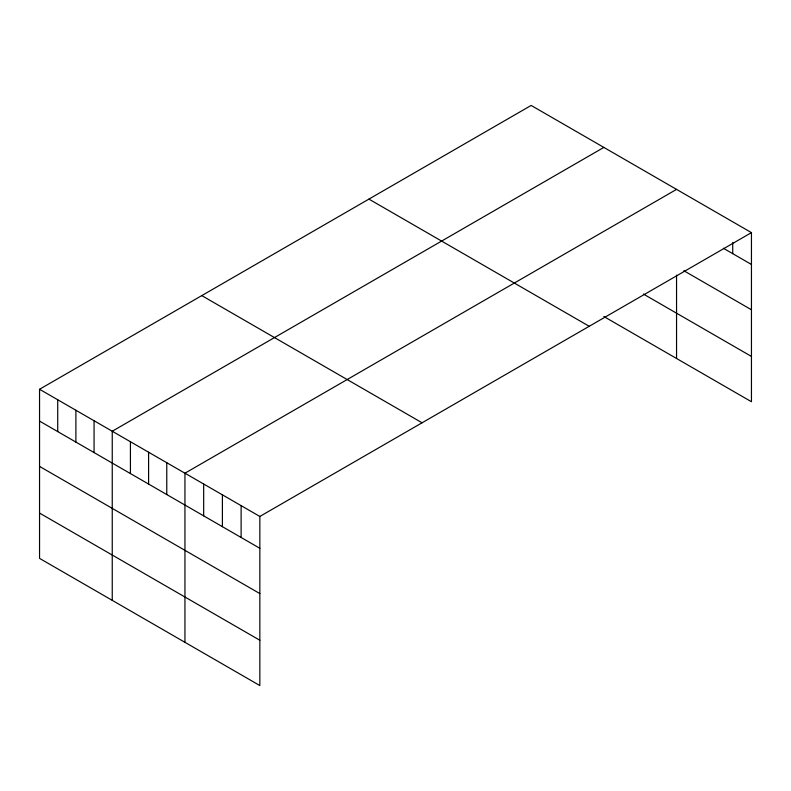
<?xml version="1.0" encoding="UTF-8"?>
<svg xmlns="http://www.w3.org/2000/svg" width="791" height="791" viewBox="0 0 791 791"><rect width="100%" height="100%" fill="white"/><g stroke="black" fill="none" stroke-linecap="round" stroke-linejoin="round"><path stroke-width="1.19" d="M751.45 232.623L259.844 516.454L259.844 685.56L39.55 558.377L39.55 389.271L531.157 105.44L751.45 232.623L751.45 401.729L603.849 316.519M603.849 147.413L112.243 431.243L112.243 600.339M676.552 189.385L184.946 473.206L184.946 642.312M723.36 248.245L751.45 264.461M683.829 270.72L751.45 309.765M643.409 294.054L751.45 356.434M368.922 199.105L589.216 326.288M201.784 295.607L422.078 422.79M39.55 389.271L259.844 516.454M39.55 421.099L259.844 548.292M39.55 466.403L259.844 593.586M39.55 513.072L259.844 640.255M732.723 242.629L732.723 253.654M676.552 275.12L676.552 358.491M241.117 505.647L241.117 537.475M222.4 494.83L222.4 526.668M203.673 484.023L203.673 515.851M166.772 462.715L166.772 494.553M148.599 452.225L148.599 484.062M130.426 441.734L130.426 473.562M94.07 420.743L94.07 452.581M75.896 410.252L75.896 442.09M57.723 399.762L57.723 431.589"/></g></svg>
